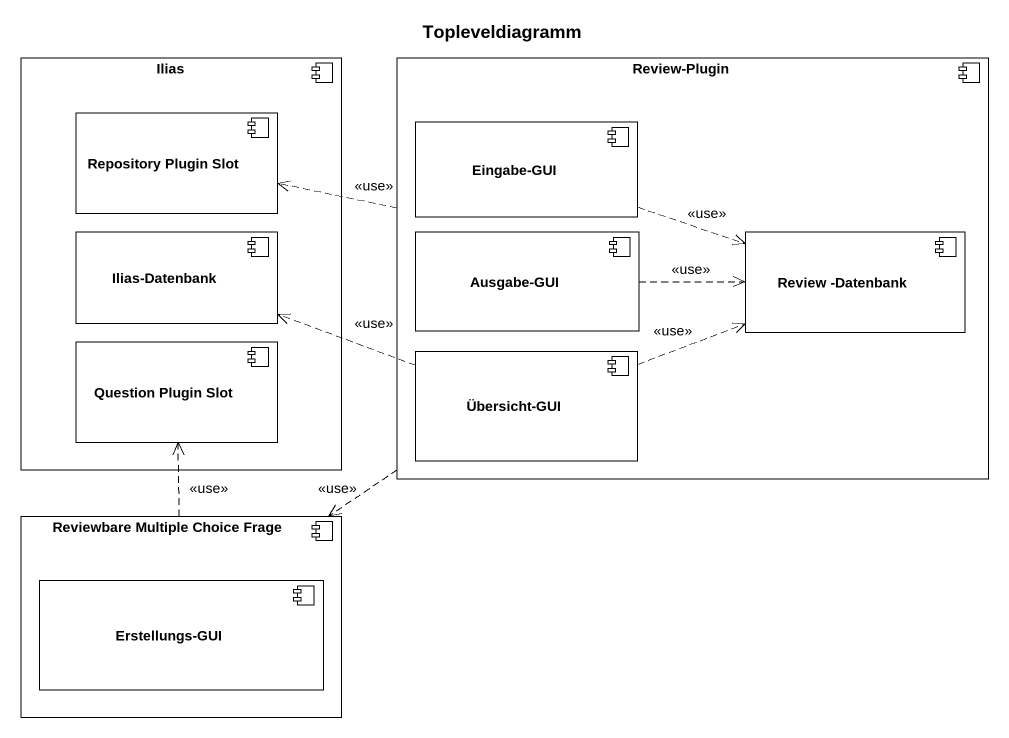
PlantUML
@startuml
title Topleveldiagramm
component Ilias {
  component "Repository Plugin Slot" as Repository_Plugin_Slot
  component "Ilias-Datenbank" as Ilias_Datenbank
  component "Question Plugin Slot" as Question_Plugin_Slot
}
component "Review-Plugin" as Review_Plugin {
  component "Eingabe-GUI" as Eingabe_GUI
  component "Ausgabe-GUI" as Ausgabe_GUI
  component "Review -Datenbank" as Review_Datenbank
  component "Übersicht-GUI" as Übersicht_GUI
}
component "Reviewbare Multiple Choice Frage" as Reviewbare_Multiple_Choice {
  component "Erstellungs-GUI" as Erstellungs_GUI
}
Review_Plugin .left.> Repository_Plugin_Slot : <<use>>
Review_Plugin ..> Reviewbare_Multiple_Choice : <<use>>
Eingabe_GUI .right.> Review_Datenbank : <<use>>
Ausgabe_GUI .right.> Review_Datenbank : <<use>>
Übersicht_GUI .left.> Ilias_Datenbank : <<use>>
Übersicht_GUI .right.> Review_Datenbank : <<use>>
Reviewbare_Multiple_Choice .up.> Question_Plugin_Slot : <<use>>
@enduml
